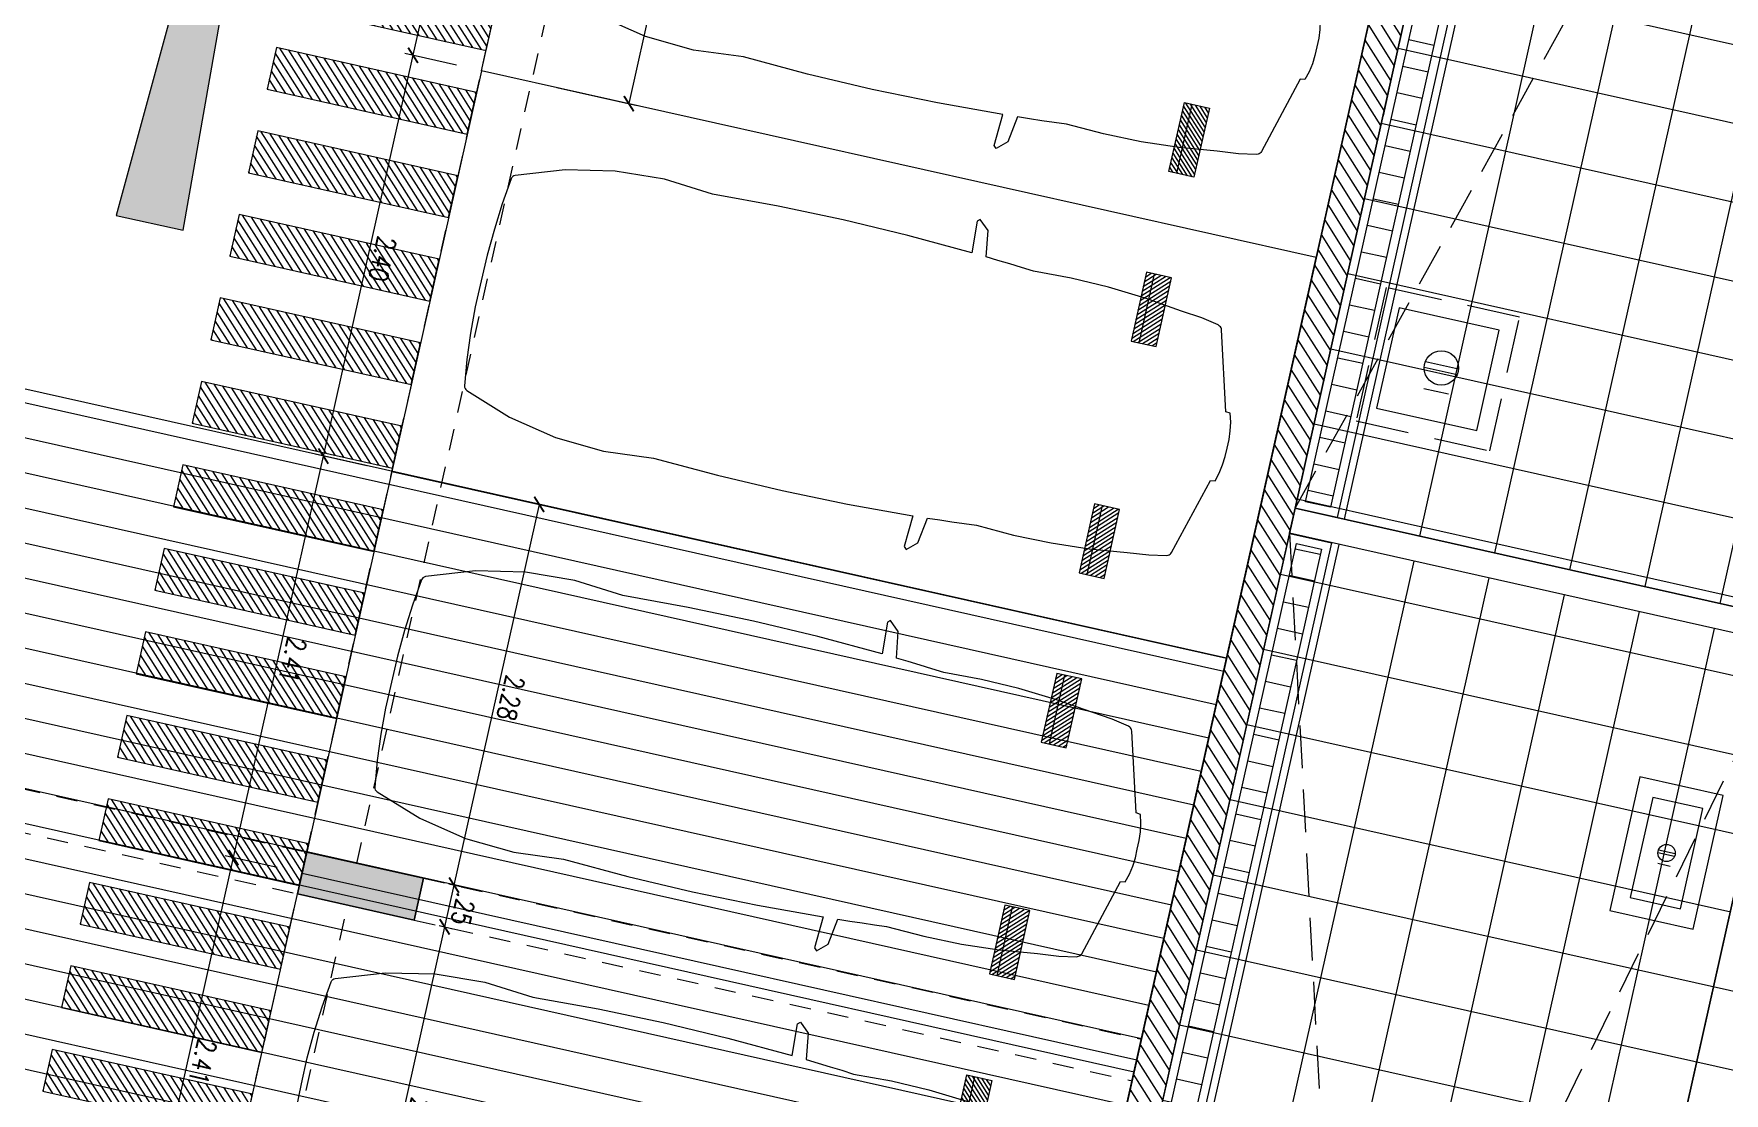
# Model space of a CAD drawing. Header units: millimetres. Extents: x 2471 to 2909, y 1327 to 1568.
# Drawn here: x 2614.51 to 2624.4, y 1501.96 to 1508.15 of the extents above; entities that cross this region are included whole.
import ezdxf
from ezdxf.xclip import XClip

# ---------------------------------------------------------------- set-up
doc = ezdxf.new("R2010")
doc.units = ezdxf.units.MM
doc.header["$XCLIPFRAME"] = 2
doc.set_wipeout_variables(frame=1)
for name, pattern in [('ACAD_ISO07W100', [3, 0, -3]), ('CONTINUO', [0]), ('HIDDEN', [0.375, 0.25, -0.125]), ('HIDDEN2', [0.1875, 0.125, -0.0625]), ('PHANTOM', [2.5, 1.25, -0.25, 0.25, -0.25, 0.25, -0.25])]:
    doc.linetypes.add(name, pattern=pattern)
doc.layers.get('0').update_dxf_attribs({"color": 251, "lineweight": 9})
doc.layers.get('DEFPOINTS').update_dxf_attribs({"color": 251, "lineweight": 9})
for name, color, linetype, lineweight in [('A-COTAS INT', 251, 'Continuous', 13), ('A-EJES', 251, 'PHANTOM', 13), ('A-EST PLACAS', 251, 'Continuous', 13), ('A-ESTRUCTURA-HATCH', 251, 'Continuous', 13), ('A-ESTRUCTURA-MUROS', 251, 'Continuous', 13), ('A-ESTRUCTURA-VIGAS', 251, 'HIDDEN2', 13), ('A-HATCH', 251, 'Continuous', 13), ('A-LINEAS', 251, 'Continuous', 13), ('A-MOBILIARIO', 251, 'Continuous', 13), ('A-MURO BAJO', 251, 'Continuous', 13), ('A-MUROS', 251, 'Continuous', 13), ('A-PROYECCIONES', 251, 'HIDDEN', 13), ('A_30_DispositivosSanit', 251, 'Continuous', 13), ('A_50_TextoAmbiente', 251, 'Continuous', 13), ('CIRCULACION PEATONAL', 251, 'Continuous', 13), ('Cotas', 251, 'Continuous', 13)]:
    doc.layers.add(name, color=color, linetype=linetype, lineweight=lineweight)
doc.styles.add('ROMANS', font='romans.shx', dxfattribs={"width": 0.8})
doc.dimstyles.new('COTA-75-I', dxfattribs={"dimtxt": 0.11, "dimasz": 0.075, "dimexe": 0.05, "dimexo": 0.15, "dimgap": 0.03, "dimtad": 1, "dimzin": 4, "dimdsep": 46, "dimtxsty": 'ROMANS', "dimblk": 'ARCHTICK', "dimcen": 0.09, "dimclrd": 7, "dimclre": 7, "dimclrt": 2, "dimadec": 0, "dimazin": 0, "dimtfac": 1.2, "dimtix": 1, "dimtmove": 2, "dimatfit": 3, "dimfxl": 0.05, "dimtolj": 1, "dimtzin": 4, "dimarcsym": 0})
pattern_1 = [(257.384381858, (-223918.5419, -8186702.8517), (0.439135768104, -0.098284165419), []), (347.384381858, (-223918.5419, -8186702.8517), (0.098284165419, 0.439135768104), [])]
pattern_2 = [(135, (197.29044, 7.665617), (-0.0141421356, -0.0141421356), [])]
pattern_3 = [(135, (197.28794, 7.665617), (-0.0141421356, -0.0141421356), [])]

# ---------------------------------------------------------------- blocks, each defined once
blk = doc.blocks.new('A$C64a6e5d1')
at = {"layer": 'A-EJES', "ltscale": 0.5}
blk.add_line((50.3994, 147.0567, 0), (46.5242, 129.745, 0), dxfattribs=at)
blk = doc.blocks.new('EST P1')
at = {"layer": 'A-ESTRUCTURA-HATCH'}
h = blk.add_hatch(dxfattribs=at)
h.set_pattern_fill('ANSI31', color=256, scale=0.02)
h.set_pattern_definition([(45, (-226392.07709, -8188203.05961), (-0.04490128060535, 0.04490128060535), [])])
h.paths.add_polyline_path([(-3.61, 5.05), (-3.61, 4.85), (-44.785, 4.85), (-44.785, -0.15), (-46.99, -0.15), (-46.99, -11.15), (-3.61, -11.1501), (-3.61, -11.4001), (-47.24, -11.4001), (-47.24, 0.15), (-45.035, 0.15), (-45.035, 5.05)])
h.paths.add_polyline_path([(5.8757, 4.85), (5.8757, 5.05), (35.53, 5.05), (35.53, 4.85)])
h.paths.add_polyline_path([(47.915, 5.05), (35.58, 5.05), (35.58, 4.85), (47.915, 4.85)])
h.paths.add_polyline_path([(51.865, 4.85), (53.3757, 4.85), (53.3757, 5.05), (51.865, 5.05)])
edge = h.paths.add_edge_path()
edge.add_arc((63.3007, -0.15), 9.7, 360, 540)
edge.add_line((53.6007, -0.15), (53.8007, -0.15))
edge.add_arc((63.3007, -0.15), 9.5, 0.90471, 180, ccw=False)
edge.add_line((72.7995, 0), (70.3507, 0))
edge.add_line((70.3507, 0), (70.3507, -0.1499))
edge.add_line((70.3507, -0.1499), (73.0007, -0.15))
edge = h.paths.add_edge_path()
edge.add_arc((63.3007, -0.15), 3.3, 0.00085, 49.99468)
edge.add_line((65.4221, 2.3777), (65.4222, -0.15))
edge.add_line((65.4222, -0.15), (65.2722, -0.15))
edge.add_line((65.2722, -0.15), (65.2721, 2.4964))
edge.add_arc((63.3007, -0.15), 3.3, 53.31658, 179.99996)
edge.add_line((60.0007, -0.15), (59.8007, -0.15))
edge.add_arc((63.3007, -0.15), 3.5, 2.45736, 179.99993, ccw=False)
edge.add_line((66.7975, 0.0001), (69.4507, 0))
edge.add_line((69.4507, 0), (69.4507, -0.1499))
edge.add_line((69.4507, -0.1499), (66.6007, -0.1499))
h.paths.add_polyline_path([(-3.56, -11.15), (35.53, -11.15), (35.53, -11.4001), (-3.56, -11.4001)])
h.paths.add_polyline_path([(35.58, -11.1501), (71.88, -11.1501), (71.88, -11.4001), (35.58, -11.4)])
blk = doc.blocks.new('EST P2')
at = {"layer": 'A-ESTRUCTURA-HATCH'}
h = blk.add_hatch(dxfattribs=at)
h.set_pattern_fill('ANSI31', color=256, scale=0.02)
h.set_pattern_definition([(45, (-226392.07709, -8188163.05961), (-0.04490128060535, 0.04490128060535), [])])
h.paths.add_polyline_path([(-3.61, 5.05), (-3.61, 4.85), (-44.785, 4.85), (-44.785, -0.15), (-46.99, -0.15), (-46.99, -11.15), (-3.61, -11.1501), (-3.61, -11.4001), (-47.24, -11.4), (-47.24, 0.15), (-45.035, 0.15), (-45.035, 5.0497)])
h.paths.add_polyline_path([(5.8757, 4.85), (5.8757, 5.05), (35.53, 5.05), (35.53, 4.85)])
h.paths.add_polyline_path([(35.58, -11.1501), (71.88, -11.1501), (71.88, -11.4001), (35.58, -11.4)])
h.paths.add_polyline_path([(-3.56, -11.15), (35.53, -11.15), (35.53, -11.4001), (-3.56, -11.4001)])
edge = h.paths.add_edge_path()
edge.add_arc((63.3007, -0.15), 9.7, 360, 540)
edge.add_line((53.6007, -0.15), (53.8007, -0.15))
edge.add_arc((63.3007, -0.15), 9.5, 0, 180, ccw=False)
edge.add_line((72.8007, -0.15), (73.0007, -0.15))
h.paths.add_polyline_path([(47.915, 5.05), (35.58, 5.05), (35.58, 4.85), (47.915, 4.85)])
edge = h.paths.add_edge_path()
edge.add_arc((63.3007, -0.15), 3.3, 0.00108, 49.99451)
edge.add_line((65.4221, 2.3777), (65.4222, -0.15))
edge.add_line((65.4222, -0.15), (65.2722, -0.15))
edge.add_line((65.2722, -0.15), (65.2721, 2.4964))
edge.add_arc((63.3007, -0.15), 3.3, 53.31547, 179.99992)
edge.add_line((60.0007, -0.15), (59.8007, -0.15))
edge.add_arc((63.3007, -0.15), 3.5, 0.00102, 179.99993, ccw=False)
edge.add_line((66.8007, -0.1499), (66.6007, -0.1499))
edge.add_line((66.6007, -0.1499), (66.6007, -0.1499))
h.paths.add_polyline_path([(51.865, 4.85), (53.3757, 4.85), (53.3757, 5.05), (51.865, 5.05)])
h = blk.add_hatch(color=256, dxfattribs=at)
h.dxf.hatch_style = 1
h.paths.add_polyline_path([(1.925, -0.1506), (-0.175, -0.1506), (-0.175, 4.85), (-3.56, 4.85), (-3.56, 5.05), (3.7748, 5.05), (3.7748, 3.1999), (3.6248, 3.1999), (3.6248, 4.85), (-0.0249, 4.85), (-0.0249, 2.2), (3.7748, 2.2), (3.7748, 2.0501), (-0.0249, 2.05), (-0.0249, 0), (1.925, -0.0004)])
h.paths.add_polyline_path([(51.865, 5.05), (47.915, 5.05), (47.915, -0.15), (50.25, -0.15), (50.25, 0), (48.065, 0), (48.065, 2.05), (50.015, 2.05), (50.015, 2.2), (48.065, 2.2), (48.065, 4.85), (51.715, 4.85), (51.715, 1.9), (51.865, 1.9)])
h.paths.add_polyline_path([(71.63, -6.15), (71.88, -6.15), (71.88, -6.85), (71.63, -6.85)])
h.paths.add_polyline_path([(64.42, -6.15), (64.67, -6.15), (64.67, -6.85), (64.42, -6.85)])
h.paths.add_polyline_path([(57.21, -6.15), (57.46, -6.15), (57.46, -6.85), (57.21, -6.85)])
h.paths.add_polyline_path([(50, -6.15), (50.25, -6.15), (50.25, -6.85), (50, -6.85)])
h.paths.add_polyline_path([(42.79, -6.15), (43.04, -6.15), (43.04, -6.85), (42.79, -6.85)])
h.paths.add_polyline_path([(42.79, 0.55), (43.04, 0.55), (43.04, -0.15), (42.79, -0.15)])
h.paths.add_polyline_path([(35.58, -6.15), (35.83, -6.15), (35.83, -6.85), (35.58, -6.85)])
h.paths.add_polyline_path([(35.58, 0.55), (35.83, 0.55), (35.83, -0.15), (35.58, -0.15)])
h.paths.add_polyline_path([(35.28, -6.15), (35.53, -6.15), (35.53, -6.85), (35.28, -6.85)])
h.paths.add_polyline_path([(35.28, 0.55), (35.53, 0.55), (35.53, -0.15), (35.28, -0.15)])
h.paths.add_polyline_path([(30.28, -6.15), (30.53, -6.15), (30.53, -6.85), (30.28, -6.85)])
h.paths.add_polyline_path([(30.28, 0.55), (30.53, 0.55), (30.53, -0.15), (30.28, -0.15)])
h.paths.add_polyline_path([(23.07, -6.15), (23.32, -6.15), (23.32, -6.85), (23.07, -6.85)])
h.paths.add_polyline_path([(23.07, 0.55), (23.32, 0.55), (23.32, -0.15), (23.07, -0.15)])
h.paths.add_polyline_path([(18.07, -6.15), (18.32, -6.15), (18.32, -6.85), (18.07, -6.85)])
h.paths.add_polyline_path([(18.07, 0.55), (18.32, 0.55), (18.32, -0.15), (18.07, -0.15)])
h.paths.add_polyline_path([(10.86, -6.15), (11.11, -6.15), (11.11, -6.85), (10.86, -6.85)])
h.paths.add_polyline_path([(10.86, 0.55), (11.11, 0.55), (11.11, -0.15), (10.86, -0.15)])
h.paths.add_polyline_path([(3.65, -6.15), (3.9, -6.15), (3.9, -6.85), (3.65, -6.85)])
h.paths.add_polyline_path([(3.6264, 0.55), (3.9, 0.55), (3.9, -0.15), (3.6264, -0.15)])
h.paths.add_polyline_path([(-3.56, -6.15), (-3.31, -6.15), (-3.31, -6.85), (-3.56, -6.85)])
h.paths.add_polyline_path([(-3.56, 0.55), (-3.31, 0.55), (-3.31, -0.15), (-3.56, -0.15)])
h.paths.add_polyline_path([(-3.86, -6.15), (-3.61, -6.15), (-3.61, -6.85), (-3.86, -6.85)])
h.paths.add_polyline_path([(-3.86, 0.55), (-3.61, 0.55), (-3.61, -0.15), (-3.86, -0.15)])
h.paths.add_polyline_path([(-11.07, -6.15), (-10.82, -6.15), (-10.82, -6.85), (-11.07, -6.85)])
h.paths.add_polyline_path([(-11.07, 0.55), (-10.82, 0.55), (-10.82, -0.15), (-11.07, -0.15)])
h.paths.add_polyline_path([(-18.28, -6.15), (-18.03, -6.15), (-18.03, -6.85), (-18.28, -6.85)])
h.paths.add_polyline_path([(-18.28, 0.55), (-18.03, 0.55), (-18.03, -0.15), (-18.28, -0.15)])
h.paths.add_polyline_path([(-25.49, -6.15), (-25.24, -6.15), (-25.24, -6.85), (-25.49, -6.85)])
h.paths.add_polyline_path([(-25.49, 0.55), (-25.24, 0.55), (-25.24, -0.15), (-25.49, -0.15)])
h.paths.add_polyline_path([(-32.7, -6.15), (-32.45, -6.15), (-32.45, -6.85), (-32.7, -6.85)])
h.paths.add_polyline_path([(-32.7, 0.55), (-32.45, 0.55), (-32.45, -0.15), (-32.7, -0.15)])
h.paths.add_polyline_path([(-39.91, -6.15), (-39.66, -6.15), (-39.66, -6.85), (-39.91, -6.85)])
h.paths.add_polyline_path([(-39.91, 0.55), (-39.66, 0.55), (-39.66, -0.15), (-39.91, -0.15)])
at = {"layer": 'A-EST PLACAS'}
blk.add_lwpolyline([(-32.7, 0.55), (-32.45, 0.55), (-32.45, -0.15), (-32.7, -0.15)], close=True, dxfattribs=at)
at = {"layer": 'A-ESTRUCTURA-MUROS'}
blk.add_lwpolyline([(-3.61, 5.05), (-3.61, 4.85), (-44.785, 4.85), (-44.785, -0.15), (-46.99, -0.15), (-46.99, -11.15), (-3.61, -11.1501), (-3.61, -11.4001), (-47.24, -11.4), (-47.24, 0.15), (-45.035, 0.15), (-45.035, 5.0497)], close=True, dxfattribs=at)
at = {"layer": 'A-ESTRUCTURA-VIGAS'}
for points in [[(-32.7, 0.55), (-32.7, 4.85)], [(-32.45, 0.55), (-32.45, 4.85)], [(-32.7, 0.15), (-39.66, 0.15)], [(-25.49, 0.15), (-32.45, 0.15)], [(-32.7, -0.15), (-39.66, -0.15)], [(-32.7, -6.15), (-32.7, -0.15)], [(-32.45, -6.15), (-32.45, -0.15)], [(-25.49, -0.15), (-32.45, -0.15)]]:
    blk.add_lwpolyline(points, dxfattribs=at)
blk = doc.blocks.new('*U264')
at = {"layer": 'CIRCULACION PEATONAL'}
h = blk.add_hatch(dxfattribs=at)
h.set_pattern_fill('ANSI31', color=256, scale=0.3)
h.set_pattern_definition([(45, (92.250368, 0), (-0.0265165, 0.0265165), [])])
h.paths.add_polyline_path([(92.5474, 0.2275), (92.2974, 0.2275), (92.2974, -0.9725), (92.5474, -0.9725)])
h = blk.add_hatch(dxfattribs=at)
h.set_pattern_fill('ANSI31', color=256, scale=0.3)
h.set_pattern_definition([(45, (92.750368, 0), (-0.0265165, 0.0265165), [])])
h.paths.add_polyline_path([(93.0474, 0.2275), (92.7974, 0.2275), (92.7974, -0.9725), (93.0474, -0.9725)])
h = blk.add_hatch(dxfattribs=at)
h.set_pattern_fill('ANSI31', color=256, scale=0.3)
h.set_pattern_definition([(45, (93.250368, 0), (-0.0265165, 0.0265165), [])])
h.paths.add_polyline_path([(93.5474, 0.2275), (93.2974, 0.2275), (93.2974, -0.9725), (93.5474, -0.9725)])
h = blk.add_hatch(dxfattribs=at)
h.set_pattern_fill('ANSI31', color=256, scale=0.3)
h.set_pattern_definition([(45, (93.750368, 0), (-0.0265165, 0.0265165), [])])
h.paths.add_polyline_path([(94.0474, 0.2275), (93.7974, 0.2275), (93.7974, -0.9725), (94.0474, -0.9725)])
h = blk.add_hatch(dxfattribs=at)
h.set_pattern_fill('ANSI31', color=256, scale=0.3)
h.set_pattern_definition([(45, (94.250368, 0), (-0.0265165, 0.0265165), [])])
h.paths.add_polyline_path([(94.5474, 0.2275), (94.2974, 0.2275), (94.2974, -0.9725), (94.5474, -0.9725)])
h = blk.add_hatch(dxfattribs=at)
h.set_pattern_fill('ANSI31', color=256, scale=0.3)
h.set_pattern_definition([(45, (94.750368, 0), (-0.0265165, 0.0265165), [])])
h.paths.add_polyline_path([(95.0474, 0.2275), (94.7974, 0.2275), (94.7974, -0.9725), (95.0474, -0.9725)])
h = blk.add_hatch(dxfattribs=at)
h.set_pattern_fill('ANSI31', color=256, scale=0.3)
h.set_pattern_definition([(45, (95.250368, 0), (-0.0265165, 0.0265165), [])])
h.paths.add_polyline_path([(95.5474, 0.2275), (95.2974, 0.2275), (95.2974, -0.9725), (95.5474, -0.9725)])
h = blk.add_hatch(dxfattribs=at)
h.set_pattern_fill('ANSI31', color=256, scale=0.3)
h.set_pattern_definition([(45, (95.750368, 0), (-0.0265165, 0.0265165), [])])
h.paths.add_polyline_path([(96.0474, 0.2275), (95.7974, 0.2275), (95.7974, -0.9725), (96.0474, -0.9725)])
h = blk.add_hatch(dxfattribs=at)
h.set_pattern_fill('ANSI31', color=256, scale=0.3)
h.set_pattern_definition([(45, (96.250368, 0), (-0.0265165, 0.0265165), [])])
h.paths.add_polyline_path([(96.5474, 0.2275), (96.2974, 0.2275), (96.2974, -0.9725), (96.5474, -0.9725)])
h = blk.add_hatch(dxfattribs=at)
h.set_pattern_fill('ANSI31', color=256, scale=0.3)
h.set_pattern_definition([(45, (96.750368, 0), (-0.0265165, 0.0265165), [])])
h.paths.add_polyline_path([(97.0474, 0.2275), (96.7974, 0.2275), (96.7974, -0.9725), (97.0474, -0.9725)])
h = blk.add_hatch(dxfattribs=at)
h.set_pattern_fill('ANSI31', color=256, scale=0.3)
h.set_pattern_definition([(45, (97.250368, 0), (-0.0265165, 0.0265165), [])])
h.paths.add_polyline_path([(97.5474, 0.2275), (97.2974, 0.2275), (97.2974, -0.9725), (97.5474, -0.9725)])
h = blk.add_hatch(dxfattribs=at)
h.set_pattern_fill('ANSI31', color=256, scale=0.3)
h.set_pattern_definition([(45, (97.750368, 0), (-0.0265165, 0.0265165), [])])
h.paths.add_polyline_path([(98.0474, 0.2275), (97.7974, 0.2275), (97.7974, -0.9725), (98.0474, -0.9725)])
h = blk.add_hatch(dxfattribs=at)
h.set_pattern_fill('ANSI31', color=256, scale=0.3)
h.set_pattern_definition([(45, (98.250368, 0), (-0.0265165, 0.0265165), [])])
h.paths.add_polyline_path([(98.5474, 0.2275), (98.2974, 0.2275), (98.2974, -0.9725), (98.5474, -0.9725)])
h = blk.add_hatch(dxfattribs=at)
h.set_pattern_fill('ANSI31', color=256, scale=0.3)
h.set_pattern_definition([(45, (98.750368, 0), (-0.0265165, 0.0265165), [])])
h.paths.add_polyline_path([(99.0474, 0.2275), (98.7974, 0.2275), (98.7974, -0.9725), (99.0474, -0.9725)])
for points in [[(92.2974, -0.9725), (92.5474, -0.9725), (92.5474, 0.2275), (92.2974, 0.2275)], [(92.7974, -0.9725), (93.0474, -0.9725), (93.0474, 0.2275), (92.7974, 0.2275)], [(93.2974, -0.9725), (93.5474, -0.9725), (93.5474, 0.2275), (93.2974, 0.2275)], [(93.7974, -0.9725), (94.0474, -0.9725), (94.0474, 0.2275), (93.7974, 0.2275)], [(94.2974, -0.9725), (94.5474, -0.9725), (94.5474, 0.2275), (94.2974, 0.2275)], [(94.7974, -0.9725), (95.0474, -0.9725), (95.0474, 0.2275), (94.7974, 0.2275)], [(95.2974, -0.9725), (95.5474, -0.9725), (95.5474, 0.2275), (95.2974, 0.2275)], [(95.7974, -0.9725), (96.0474, -0.9725), (96.0474, 0.2275), (95.7974, 0.2275)], [(96.2974, -0.9725), (96.5474, -0.9725), (96.5474, 0.2275), (96.2974, 0.2275)], [(96.7974, -0.9725), (97.0474, -0.9725), (97.0474, 0.2275), (96.7974, 0.2275)], [(97.2974, -0.9725), (97.5474, -0.9725), (97.5474, 0.2275), (97.2974, 0.2275)], [(97.7974, -0.9725), (98.0474, -0.9725), (98.0474, 0.2275), (97.7974, 0.2275)], [(98.2974, -0.9725), (98.5474, -0.9725), (98.5474, 0.2275), (98.2974, 0.2275)], [(98.7974, -0.9725), (99.0474, -0.9725), (99.0474, 0.2275), (98.7974, 0.2275)]]:
    blk.add_lwpolyline(points, close=True, dxfattribs=at)
blk = doc.blocks.new('*U847')
at = {"ltscale": 0.5}
h = blk.add_hatch(dxfattribs=at)
h.set_pattern_fill('_USER', color=41, scale=0.02, angle=135, style=0, pattern_type=0)
h.set_pattern_definition(pattern_2)
h.paths.add_polyline_path([(0.3025, 4.05), (0.7151, 4.05), (0.7151, 4.2), (0.3025, 4.2)])
edge = h.paths.add_edge_path(flags=17)
edge.add_line((0.3025, 4.0969), (0.7151, 4.0969))
h = blk.add_hatch(dxfattribs=at)
h.set_pattern_fill('_USER', color=41, scale=0.02, angle=135, style=0, pattern_type=0)
h.set_pattern_definition(pattern_2)
h.paths.add_polyline_path([(2.1025, 4.05), (1.6899, 4.05), (1.6899, 4.2), (2.1025, 4.2)])
edge = h.paths.add_edge_path(flags=17)
edge.add_line((2.1025, 4.0969), (1.6899, 4.0969))
at = {"color": 7, "ltscale": 0.5}
for p, q in [((0.3025, 4.0969), (0.7151, 4.0969)), ((2.1025, 4.0969), (1.6899, 4.0969))]:
    blk.add_line(p, q, dxfattribs=at)
at = {"ltscale": 0.5}
blk.add_lwpolyline([(0, 0), (2.405, 0), (2.405, 5), (0, 5)], close=True, dxfattribs=at)
at = {"color": 7, "ltscale": 0.5}
blk.add_lwpolyline([(1.99, 3.0285), (2.1773, 3.018), (2.1912, 3.0332), (2.1381, 3.0921), (1.9847, 3.1148, 0.005253), (1.9631, 3.403, 0.053235), (1.9254, 4.2984), (1.9125, 4.4239), (1.8932, 4.5254), (1.8887, 4.535, 0.218656), (1.8696, 4.5512), (1.4083, 4.6804), (1.4046, 4.7076, 0.091554), (1.2025, 4.7343, 0.09162), (1.0004, 4.7088), (0.9967, 4.6816), (0.5354, 4.5524, 0.218656), (0.5163, 4.5362), (0.5118, 4.5266), (0.4925, 4.4251), (0.4796, 4.2996, 0.053235), (0.4419, 3.4042, 0.005253), (0.4203, 3.1159), (0.2669, 3.0933), (0.2138, 3.0344), (0.2277, 3.0191), (0.415, 3.0297, 0.028265), (0.4125, 1.4757, 0.139924), (0.5571, 0.3249, 0.272148), (0.581, 0.3061, 0.035353), (1.2025, 0.2657, 0.045639), (1.8217, 0.3049, 0.272148), (1.8456, 0.3237, 0.139889), (1.9925, 1.4745, 0.028265)], format="xyb", close=True, dxfattribs=at)
for points in [[(0.3025, 4.2), (0.3025, 4.05), (0.7151, 4.05), (0.7151, 4.2)], [(1.6899, 4.2), (1.6899, 4.05), (2.1025, 4.05), (2.1025, 4.2)]]:
    blk.add_lwpolyline(points, close=True, dxfattribs=at)
blk = doc.blocks.new('*U846')
at = {"ltscale": 0.5}
h = blk.add_hatch(dxfattribs=at)
h.set_pattern_fill('_USER', color=41, scale=0.02, angle=135, style=0, pattern_type=0)
h.set_pattern_definition(pattern_3)
h.paths.add_polyline_path([(0.3, 4.05), (0.7126, 4.05), (0.7126, 4.2), (0.3, 4.2)])
edge = h.paths.add_edge_path(flags=17)
edge.add_line((0.3, 4.0969), (0.7126, 4.0969))
h = blk.add_hatch(dxfattribs=at)
h.set_pattern_fill('_USER', color=41, scale=0.02, angle=135, style=0, pattern_type=0)
h.set_pattern_definition(pattern_3)
h.paths.add_polyline_path([(2.1, 4.05), (1.6874, 4.05), (1.6874, 4.2), (2.1, 4.2)])
edge = h.paths.add_edge_path(flags=17)
edge.add_line((2.1, 4.0969), (1.6874, 4.0969))
at = {"color": 7, "ltscale": 0.5}
for p, q in [((0.3, 4.0969), (0.7126, 4.0969)), ((2.1, 4.0969), (1.6874, 4.0969))]:
    blk.add_line(p, q, dxfattribs=at)
at = {"ltscale": 0.5}
blk.add_lwpolyline([(0, 0), (2.4, 0), (2.4, 5), (0, 5)], close=True, dxfattribs=at)
at = {"color": 7, "ltscale": 0.5}
blk.add_lwpolyline([(1.9875, 3.0285), (2.1748, 3.018), (2.1887, 3.0332), (2.1356, 3.0921), (1.9822, 3.1148, 0.005253), (1.9606, 3.403, 0.053235), (1.9229, 4.2984), (1.91, 4.4239), (1.8907, 4.5254), (1.8862, 4.535, 0.218656), (1.8671, 4.5512), (1.4058, 4.6804), (1.4021, 4.7076, 0.091554), (1.2, 4.7343, 0.09162), (0.9979, 4.7088), (0.9942, 4.6816), (0.5329, 4.5524, 0.218656), (0.5138, 4.5362), (0.5093, 4.5266), (0.49, 4.4251), (0.4771, 4.2996, 0.053235), (0.4394, 3.4042, 0.005253), (0.4178, 3.1159), (0.2644, 3.0933), (0.2113, 3.0344), (0.2252, 3.0191), (0.4125, 3.0297, 0.028265), (0.41, 1.4757, 0.139924), (0.5546, 0.3249, 0.272148), (0.5785, 0.3061, 0.035353), (1.2, 0.2657, 0.045639), (1.8192, 0.3049, 0.272148), (1.8431, 0.3237, 0.139889), (1.99, 1.4745, 0.028265)], format="xyb", close=True, dxfattribs=at)
for points in [[(0.3, 4.2), (0.3, 4.05), (0.7126, 4.05), (0.7126, 4.2)], [(1.6874, 4.2), (1.6874, 4.05), (2.1, 4.05), (2.1, 4.2)]]:
    blk.add_lwpolyline(points, close=True, dxfattribs=at)
blk = doc.blocks.new('_ArchTick')
at = {"color": 0, "linetype": 'ByBlock', "const_width": 0.15}
blk.add_lwpolyline([(-0.5, -0.5), (0.5, 0.5)], dxfattribs=at)
blk = doc.blocks.new('*D475')
at = {"layer": 'Cotas', "color": 7, "lineweight": -2, "transparency": 16777216}
for p, q in [((-5.4892, 13.3317), (-5.4892, 13.0206)), ((-3.0842, 13.3317), (-3.0842, 13.0206)), ((-3.0842, 13.0706), (-5.4892, 13.0706))]:
    blk.add_line(p, q, dxfattribs=at)
at = {"layer": 'DEFPOINTS', "color": 0, "transparency": 16777216}
for p in [(-5.4892, 13.4817), (-3.0842, 13.4817), (-5.4892, 13.0706)]:
    blk.add_point(p, dxfattribs=at)
at = {"layer": 'Cotas', "color": 7, "lineweight": -2, "transparency": 16777216, "xscale": 0.075, "yscale": 0.075, "zscale": 0.075, "rotation": 180}
blk.add_blockref('_ArchTick', (-5.4892, 13.0706), dxfattribs=at)
at = {"layer": 'Cotas', "color": 7, "lineweight": -2, "transparency": 16777216, "xscale": 0.075, "yscale": 0.075, "zscale": 0.075}
blk.add_blockref('_ArchTick', (-3.0842, 13.0706), dxfattribs=at)
at = {"layer": 'Cotas', "color": 2, "transparency": 16777216, "insert": (-4.2867, 13.1556), "char_height": 0.11, "attachment_point": 5, "style": 'ROMANS'}
blk.add_mtext('\\A1;2.41', dxfattribs=at)
blk = doc.blocks.new('*D476')
at = {"layer": 'Cotas', "color": 7, "lineweight": -2, "transparency": 16777216}
for p, q in [((-7.8942, 13.3317), (-7.8942, 13.0206)), ((-5.4892, 13.3317), (-5.4892, 13.0206)), ((-5.4892, 13.0706), (-7.8942, 13.0706))]:
    blk.add_line(p, q, dxfattribs=at)
at = {"layer": 'DEFPOINTS', "color": 0, "transparency": 16777216}
for p in [(-7.8942, 13.4817), (-5.4892, 13.4817), (-7.8942, 13.0706)]:
    blk.add_point(p, dxfattribs=at)
at = {"layer": 'Cotas', "color": 7, "lineweight": -2, "transparency": 16777216, "xscale": 0.075, "yscale": 0.075, "zscale": 0.075, "rotation": 180}
blk.add_blockref('_ArchTick', (-7.8942, 13.0706), dxfattribs=at)
at = {"layer": 'Cotas', "color": 7, "lineweight": -2, "transparency": 16777216, "xscale": 0.075, "yscale": 0.075, "zscale": 0.075}
blk.add_blockref('_ArchTick', (-5.4892, 13.0706), dxfattribs=at)
at = {"layer": 'Cotas', "color": 2, "transparency": 16777216, "insert": (-6.6917, 13.1556), "char_height": 0.11, "attachment_point": 5, "style": 'ROMANS'}
blk.add_mtext('\\A1;2.41', dxfattribs=at)
blk = doc.blocks.new('*D477')
at = {"layer": 'Cotas', "color": 7, "lineweight": -2, "transparency": 16777216}
for p, q in [((-10.2941, 13.3317), (-10.2941, 13.0206)), ((-7.8942, 13.3317), (-7.8942, 13.0206)), ((-7.8942, 13.0706), (-10.2941, 13.0706))]:
    blk.add_line(p, q, dxfattribs=at)
at = {"layer": 'DEFPOINTS', "color": 0, "transparency": 16777216}
for p in [(-10.2941, 13.4817), (-7.8942, 13.4817), (-10.2941, 13.0706)]:
    blk.add_point(p, dxfattribs=at)
at = {"layer": 'Cotas', "color": 7, "lineweight": -2, "transparency": 16777216, "xscale": 0.075, "yscale": 0.075, "zscale": 0.075, "rotation": 180}
blk.add_blockref('_ArchTick', (-10.2941, 13.0706), dxfattribs=at)
at = {"layer": 'Cotas', "color": 7, "lineweight": -2, "transparency": 16777216, "xscale": 0.075, "yscale": 0.075, "zscale": 0.075}
blk.add_blockref('_ArchTick', (-7.8942, 13.0706), dxfattribs=at)
at = {"layer": 'Cotas', "color": 2, "transparency": 16777216, "insert": (-9.0941, 13.1556), "char_height": 0.11, "attachment_point": 5, "style": 'ROMANS'}
blk.add_mtext('\\A1;2.40', dxfattribs=at)
blk = doc.blocks.new('*D478')
at = {"layer": 'Cotas', "color": 7, "lineweight": -2, "transparency": 16777216}
for p, q in [((-12.6992, 13.3317), (-12.6992, 13.0206)), ((-10.2941, 13.3317), (-10.2941, 13.0206)), ((-10.2941, 13.0706), (-12.6992, 13.0706))]:
    blk.add_line(p, q, dxfattribs=at)
at = {"layer": 'DEFPOINTS', "color": 0, "transparency": 16777216}
for p in [(-12.6992, 13.4817), (-10.2941, 13.4817), (-12.6992, 13.0706)]:
    blk.add_point(p, dxfattribs=at)
at = {"layer": 'Cotas', "color": 7, "lineweight": -2, "transparency": 16777216, "xscale": 0.075, "yscale": 0.075, "zscale": 0.075, "rotation": 180}
blk.add_blockref('_ArchTick', (-12.6992, 13.0706), dxfattribs=at)
at = {"layer": 'Cotas', "color": 7, "lineweight": -2, "transparency": 16777216, "xscale": 0.075, "yscale": 0.075, "zscale": 0.075}
blk.add_blockref('_ArchTick', (-10.2941, 13.0706), dxfattribs=at)
at = {"layer": 'Cotas', "color": 2, "transparency": 16777216, "insert": (-11.4966, 13.1556), "char_height": 0.11, "attachment_point": 5, "style": 'ROMANS'}
blk.add_mtext('\\A1;2.41', dxfattribs=at)
blk = doc.blocks.new('*D483')
at = {"layer": 'Cotas', "color": 7, "lineweight": -2, "transparency": 16777216}
for p, q in [((-12.5742, 14.3317), (-12.5742, 14.4135)), ((-12.5742, 14.3635), (-10.2942, 14.3635)), ((-10.2942, 13.9317), (-10.2942, 14.4135))]:
    blk.add_line(p, q, dxfattribs=at)
at = {"layer": 'DEFPOINTS', "color": 0, "transparency": 16777216}
for p in [(-10.2942, 14.3635), (-12.5742, 14.1817), (-10.2942, 13.7817)]:
    blk.add_point(p, dxfattribs=at)
at = {"layer": 'Cotas', "color": 7, "lineweight": -2, "transparency": 16777216, "xscale": 0.075, "yscale": 0.075, "zscale": 0.075, "rotation": 180}
blk.add_blockref('_ArchTick', (-12.5742, 14.3635), dxfattribs=at)
at = {"layer": 'Cotas', "color": 7, "lineweight": -2, "transparency": 16777216, "xscale": 0.075, "yscale": 0.075, "zscale": 0.075}
blk.add_blockref('_ArchTick', (-10.2942, 14.3635), dxfattribs=at)
at = {"layer": 'Cotas', "color": 2, "transparency": 16777216, "insert": (-11.4342, 14.4485), "char_height": 0.11, "attachment_point": 5, "style": 'ROMANS'}
blk.add_mtext('\\A1;2.28', dxfattribs=at)
blk = doc.blocks.new('*D484')
at = {"layer": 'Cotas', "color": 7, "lineweight": -2, "transparency": 16777216}
for p, q in [((-7.8942, 13.6317), (-7.8942, 14.4135)), ((-7.8942, 14.3635), (-5.6142, 14.3635)), ((-5.6142, 14.3317), (-5.6142, 14.4135))]:
    blk.add_line(p, q, dxfattribs=at)
at = {"layer": 'DEFPOINTS', "color": 0, "transparency": 16777216}
for p in [(-5.6142, 14.3635), (-5.6142, 14.1817), (-7.8942, 13.4817)]:
    blk.add_point(p, dxfattribs=at)
at = {"layer": 'Cotas', "color": 7, "lineweight": -2, "transparency": 16777216, "xscale": 0.075, "yscale": 0.075, "zscale": 0.075, "rotation": 180}
blk.add_blockref('_ArchTick', (-7.8942, 14.3635), dxfattribs=at)
at = {"layer": 'Cotas', "color": 7, "lineweight": -2, "transparency": 16777216, "xscale": 0.075, "yscale": 0.075, "zscale": 0.075}
blk.add_blockref('_ArchTick', (-5.6142, 14.3635), dxfattribs=at)
at = {"layer": 'Cotas', "color": 2, "transparency": 16777216, "insert": (-6.7542, 14.4485), "char_height": 0.11, "attachment_point": 5, "style": 'ROMANS'}
blk.add_mtext('\\A1;2.28', dxfattribs=at)
blk = doc.blocks.new('*D485')
at = {"layer": 'Cotas', "color": 7, "lineweight": -2, "transparency": 16777216}
for p, q in [((-5.6142, 14.3317), (-5.6142, 14.4135)), ((-5.6142, 14.3635), (-5.3642, 14.3635)), ((-5.3642, 14.3317), (-5.3642, 14.4135))]:
    blk.add_line(p, q, dxfattribs=at)
at = {"layer": 'DEFPOINTS', "color": 0, "transparency": 16777216}
for p in [(-5.3642, 14.3635), (-5.6142, 14.1817), (-5.3642, 14.1817)]:
    blk.add_point(p, dxfattribs=at)
at = {"layer": 'Cotas', "color": 7, "lineweight": -2, "transparency": 16777216, "xscale": 0.075, "yscale": 0.075, "zscale": 0.075, "rotation": 180}
blk.add_blockref('_ArchTick', (-5.6142, 14.3635), dxfattribs=at)
at = {"layer": 'Cotas', "color": 7, "lineweight": -2, "transparency": 16777216, "xscale": 0.075, "yscale": 0.075, "zscale": 0.075}
blk.add_blockref('_ArchTick', (-5.3642, 14.3635), dxfattribs=at)
at = {"layer": 'Cotas', "color": 2, "transparency": 16777216, "insert": (-5.4892, 14.4485), "char_height": 0.11, "attachment_point": 5, "style": 'ROMANS'}
blk.add_mtext('\\A1;.25', dxfattribs=at)
blk = doc.blocks.new('*D486')
at = {"layer": 'Cotas', "color": 7, "lineweight": -2, "transparency": 16777216}
for p, q in [((-5.3642, 14.3317), (-5.3642, 14.4135)), ((-5.3642, 14.3635), (-3.0842, 14.3635)), ((-3.0842, 13.6317), (-3.0842, 14.4135))]:
    blk.add_line(p, q, dxfattribs=at)
at = {"layer": 'DEFPOINTS', "color": 0, "transparency": 16777216}
for p in [(-3.0842, 14.3635), (-5.3642, 14.1817), (-3.0842, 13.4817)]:
    blk.add_point(p, dxfattribs=at)
at = {"layer": 'Cotas', "color": 7, "lineweight": -2, "transparency": 16777216, "xscale": 0.075, "yscale": 0.075, "zscale": 0.075, "rotation": 180}
blk.add_blockref('_ArchTick', (-5.3642, 14.3635), dxfattribs=at)
at = {"layer": 'Cotas', "color": 7, "lineweight": -2, "transparency": 16777216, "xscale": 0.075, "yscale": 0.075, "zscale": 0.075}
blk.add_blockref('_ArchTick', (-3.0842, 14.3635), dxfattribs=at)
at = {"layer": 'Cotas', "color": 2, "transparency": 16777216, "insert": (-4.2242, 14.4485), "char_height": 0.11, "attachment_point": 5, "style": 'ROMANS'}
blk.add_mtext('\\A1;2.28', dxfattribs=at)
blk = doc.blocks.new('PO_GUARDIA CIVIL ESQ FAISANES_PLANTAS_Sotanos_REVA_2022.01.24 - copia$0$XREF_SOTANOS - ETAPA 1-2020.06.26$0$frr')
at = {"transparency": 33554687}
blk.add_hatch(color=8, dxfattribs=at).paths.add_polyline_path([(0.0018, -0.0107), (-0.0018, -0.0107), (-0.3, -1.8), (-0.075, -1.8), (-0.2, -4.5), (0.2, -4.5), (0.075, -1.8), (0.3, -1.8)])
at = {"color": 7}
blk.add_lwpolyline([(-0.2, -4.5), (0.2, -4.5), (0.075, -1.8), (0.3, -1.8), (0, 0), (-0.3, -1.8), (-0.075, -1.8)], close=True, dxfattribs=at)
blk = doc.blocks.new('TEXTOSSS')
at = {"transparency": 33554483, "rotation": 90}
blk.add_blockref('PO_GUARDIA CIVIL ESQ FAISANES_PLANTAS_Sotanos_REVA_2022.01.24 - copia$0$XREF_SOTANOS - ETAPA 1-2020.06.26$0$frr', (-116.3203, -40.2), dxfattribs=at)
at = {"layer": 'A_50_TextoAmbiente', "insert": (-113.358, -41.3594, 0), "char_height": 0.12, "width": 2.556211, "attachment_point": 5, "style": 'ROMANS'}
blk.add_mtext('CIRCULACION VEHICULAR', dxfattribs=at)
blk = doc.blocks.new('R')
at = {"linetype": 'Continuous'}
for p, q in [((-0.0083, -0.0497), (-0.0083, 0.0497)), ((0.0083, -0.0497), (0.0083, 0.0497)), ((0.0694, -0.0367), (0.0694, 0.0367))]:
    blk.add_line(p, q, dxfattribs=at)
blk.add_circle((0, 0), 0.0504, dxfattribs=at)
blk = doc.blocks.new('cajas de desague')
at = {"elevation": 0}
for points in [[(101.6955, -2.5277), (101.0419, -2.0664), (100.7536, -2.4748), (101.4071, -2.9362)], [(101.383, -2.7969), (101.556, -2.5518), (101.0659, -2.2058), (100.8929, -2.4509)]]:
    blk.add_lwpolyline(points, close=True, dxfattribs=at)
at = {"linetype": 'Continuous', "rotation": 144.7792281034308}
blk.add_blockref('R', (101.2244, -2.5014, 0), dxfattribs=at)
blk = doc.blocks.new('cajas drenaje pluvial')
at = {"linetype": 'CONTINUO'}
h = blk.add_hatch(dxfattribs=at)
h.set_pattern_fill('ANSI31', color=256, scale=0.05, angle=-57.61811)
h.set_pattern_definition([(347.38188613, (-190774.8642, 42303.50075), (0.03467921742, 0.15491582998), [])])
h.paths.add_polyline_path([(-36.3534, 106.2878), (-38.5597, 96.4317), (-38.7061, 96.4645), (-36.4998, 106.3205)])
h = blk.add_hatch(dxfattribs=at)
h.set_pattern_fill('ANSI31', color=256, scale=0.05, angle=-57.61811)
h.set_pattern_definition([(347.38188613, (-190777.12414, 42293.39968), (0.03467921742, 0.15491582998), [])])
h.paths.add_polyline_path([(-38.6133, 96.1867), (-41.3001, 84.1847), (-41.4464, 84.2174), (-38.7597, 96.2195)])
at = {"linetype": 'CONTINUO', "elevation": 0}
for points in [[(-36.2937, 106.3256), (-38.5219, 96.372), (-38.7658, 96.4266), (-36.5376, 106.3803)], [(-36.3534, 106.2878), (-38.5597, 96.4317), (-38.7061, 96.4645), (-36.4998, 106.3205)], [(-38.5536, 96.2246), (-41.2622, 84.1249), (-41.5062, 84.1795), (-38.7976, 96.2792)], [(-38.6133, 96.1867), (-41.3001, 84.1847), (-41.4464, 84.2174), (-38.7597, 96.2195)]]:
    blk.add_lwpolyline(points, close=True, dxfattribs=at)
at = {"linetype": 'HIDDEN', "ltscale": 1.25, "elevation": 0}
blk.add_lwpolyline([(-37.6294, 96.7617), (-37.4547, 97.5423), (-38.2354, 97.7171), (-38.4101, 96.9364)], close=True, dxfattribs=at)
at = {"elevation": 0}
blk.add_lwpolyline([(-38.1596, 97.5977), (-38.2907, 97.0121), (-37.7052, 96.8811), (-37.5741, 97.4666)], close=True, dxfattribs=at)
at = {"linetype": 'Continuous', "xscale": 2, "yscale": 2, "zscale": 2, "rotation": 257.3818861328934}
blk.add_blockref('R', (-37.9121, 97.2461, 0), dxfattribs=at)
blk = doc.blocks.new('A$C47ad906b')
at = {"linetype": 'ACAD_ISO07W100'}
blk.add_blockref('EST P1', (27.0859, 53.6317), dxfattribs=at)
at = {"color": 240, "true_color": 0xed1f24}
blk.add_wipeout([(-17.9532, 13.7815), (-20.1582, 13.7815), (-20.1582, 2.2315), (98.9618, 2.2315), (98.9618, 7.2315), (99.7906, 7.2315), (100.0824, 13.4817), (99.9399, 15.1384), (99.3011, 17.2957), (98.434, 18.891), (96.5864, 20.9381), (95.1524, 21.9277), (93.5658, 22.6443), (92.3725, 22.9752), (90.3824, 23.1815), (88.3592, 22.9682), (87.1113, 22.6133), (85.5861, 21.9127), (83.9074, 20.704), (82.6862, 19.3856), (82.1939, 18.6815), (75.1468, 18.6815), (75.1468, 19.1315), (74.5468, 19.1315), (74.5468, 18.6815), (70.6718, 18.6815), (70.6718, 19.1315), (70.0718, 19.1315), (70.0718, 18.6815), (59.808, 18.6815), (59.808, 19.5314), (55.8578, 19.5314), (55.8578, 18.6815), (37.3918, 18.6815), (9.6018, 18.6818), (9.6018, 19.1315), (9.0018, 19.1315), (9.0018, 18.6817), (7.6574, 18.6815), (7.6574, 19.5315), (3.7074, 19.5315), (3.7074, 18.6818), (-19.1926, 18.6819), (-19.1926, 18.4815), (-17.9532, 18.4815)], dxfattribs=at)
at = {"layer": 'A-HATCH'}
h = blk.add_hatch(dxfattribs=at)
h.set_pattern_fill('_USER', color=256, scale=0.2, angle=90, pattern_type=0)
h.set_pattern_definition([(90, (23.47588, 10.4816), (-0.2, 1e-17), [])])
h.paths.add_polyline_path([(-7.8941, 18.4817), (-7.8941, 2.4817), (23.2259, 2.4817), (23.2259, 18.4817)])
at = {"layer": 'A-LINEAS'}
blk.add_lwpolyline([(-7.8941, 18.4817), (-7.8941, 2.4817), (23.2259, 2.4817), (23.2259, 18.4817)], close=True, dxfattribs=at)
at = {"layer": 'A-MUROS'}
for p, q in [((3.7115, 18.6817), (-19.1885, 18.6817)), ((-17.6991, 18.4817), (26.9109, 18.4817))]:
    blk.add_line(p, q, dxfattribs=at)
blk.add_lwpolyline([(-5.6141, 13.4817), (-5.3641, 13.4817), (-5.3641, 14.1817), (-5.6141, 14.1817)], close=True, dxfattribs=at)
blk.add_blockref('EST P2', (27.0859, 13.6317))
at = {"rotation": 180.0005141974605}
blk.add_blockref('*U264', (88.3832, 12.5093), dxfattribs=at)
at = {"layer": 'A-COTAS INT'}
blk.add_blockref('TEXTOSSS', (102.8178, 51.9817), dxfattribs=at)
at = {"layer": 'A-MOBILIARIO', "xscale": -0.9999999999999999, "rotation": 359.9999992943568}
for p in [(-10.2941, 13.4817), (-3.0841, 13.4817)]:
    blk.add_blockref('*U847', p, dxfattribs=at)
at = {"layer": 'A-MOBILIARIO', "rotation": 7.056432176835796e-07}
for name, p in [('*U846', (-10.2941, 13.4817)), ('*U847', (-7.8941, 13.4817))]:
    blk.add_blockref(name, p, dxfattribs=at)
at = {"layer": 'Cotas'}
for base, p1, p2, picture, middle in [((-10.2942, 14.3635), (-12.5742, 14.1817), (-10.2942, 13.7817), '*D483', (-11.4342, 14.4485)), ((-5.6142, 14.3635), (-7.8942, 13.4817), (-5.6142, 14.1817), '*D484', (-6.7542, 14.4485)), ((-5.3642, 14.3635), (-5.6142, 14.1817), (-5.3642, 14.1817), '*D485', (-5.4892, 14.4485)), ((-3.0842, 14.3635), (-5.3642, 14.1817), (-3.0842, 13.4817), '*D486', (-4.2242, 14.4485)), ((-12.6992, 13.0706), (-10.2941, 13.4817), (-12.6992, 13.4817), '*D478', (-11.4966, 13.1556)), ((-10.2941, 13.0706), (-7.8942, 13.4817), (-10.2941, 13.4817), '*D477', (-9.0941, 13.1556)), ((-7.8941511353, 13.070555279), (-5.4891511351, 13.4816550983), (-7.8941511353, 13.4816550978), '*D476', (-6.6916511352, 13.155555279)), ((-5.48915114, 13.07055528), (-3.08415113, 13.48165507), (-5.48915114, 13.4816551), '*D475', (-4.28665113, 13.15555528))]:
    dim = blk.add_linear_dim(base=base, p1=p1, p2=p2, dimstyle='COTA-75-I', dxfattribs=at)
    dim.commit()
    dim.dimension.update_dxf_attribs({"geometry": picture, "text_midpoint": middle})

msp = doc.modelspace()

# ---------------------------------------------------------------- hatches: boundary and pattern name
at = {"layer": 'A-HATCH'}
h = msp.add_hatch(dxfattribs=at)
h.set_pattern_fill('_USER', color=256, scale=0.45, angle=-102.61562, double=1, pattern_type=0)
h.set_pattern_definition(pattern_1)
h.paths.add_polyline_path([(2624.8174, 1504.7233), (2621.8896, 1505.3786), (2624.1177, 1515.3321), (2629.773, 1514.0664), (2629.515, 1512.8947), (2626.784, 1513.5058), (2625.7679, 1508.9681), (2626.8417, 1508.7281), (2626.2519, 1506.0933), (2625.1785, 1506.3336)])
h = msp.add_hatch(dxfattribs=at)
h.set_pattern_fill('_USER', color=256, scale=0.45, angle=-102.61562, double=1, pattern_type=0)
h.set_pattern_definition(pattern_1)
h.paths.add_polyline_path([(2624.7844, 1504.5769), (2621.8569, 1505.2322), (2619.1483, 1493.1317), (2622.5399, 1492.3725), (2624.2767, 1500.1308), (2624.4718, 1500.0871), (2625.0835, 1502.8194), (2624.4248, 1502.9669)])

# ---------------------------------------------------------------- block references
at = {"color": 1}
msp.add_blockref('A$C64a6e5d1', (2575.8789, 1377.9267), dxfattribs=at)

# ---------------------------------------------------------------- next in the draw order: block references
at = {"linetype": 'ACAD_ISO07W100'}
ref = msp.add_blockref('A$C47ad906b', (2601.7285, 1500.8349, 0), dxfattribs=dict(at, rotation=257.382711444673))
XClip(ref).set_block_clipping_path([(-32.7771099955, 2.2226421868), (98.966152451, 2.2311685525), (98.9658266148, 7.2312249728), (99.7946497677, 7.2312789899), (100.0860832045, 13.4814635285), (100.1766123548, 17.3149815146), (100.3267845167, 20.5304395065), (97.1711962195, 20.6773210117), (93.5338054346, 23.2807166483), (85.4122358067, 23.2798339301), (85.4121779315, 21.8087508774), (84.8685753467, 21.4595517737), (84.2744105561, 21.0140181032), (83.7236675164, 20.5315185136), (83.2217984032, 20.020823719), (82.9119482925, 19.6642585539), (82.6902667088, 19.3857521464), (82.4208442196, 19.0171344008), (81.5253252406, 21.681570397), (-19.0374325849, 21.6816708043), (-22.9522799095, 17.2482101666), (-26.3217196958, 13.732875739), (-31.4099124894, 12.2080788992), (-35.6628028844, 13.1383932107)])

# ---------------------------------------------------------------- next in the draw order: linework, layer by layer
at = {"layer": 'A-MURO BAJO', "ltscale": 0.5, "elevation": 0}
for points in [[(2624.8174, 1504.7233), (2621.8896, 1505.3786), (2624.1177, 1515.3321), (2627.0451, 1514.6769)], [(2624.7844, 1504.5769), (2621.8569, 1505.2322), (2619.1483, 1493.1317), (2622.0758, 1492.4763)]]:
    msp.add_lwpolyline(points, close=True, dxfattribs=at)
at = {"layer": 'A-MUROS', "color": 8, "elevation": 0}
msp.add_lwpolyline([(2624.7844, 1504.5769), (2621.8569, 1505.2322), (2621.8896, 1505.3786), (2624.8172, 1504.7233)], close=True, dxfattribs=at)
at = {"layer": 'A-PROYECCIONES'}
for p, q in [((2621.8896, 1505.3786, 0), (2627.0453, 1514.677, 0)), ((2621.8569, 1505.2322, 0), (2622.5393, 1492.3726, 0)), ((2619.148, 1493.1317, 0), (2624.7844, 1504.5769, 0))]:
    msp.add_line(p, q, dxfattribs=at)

# ---------------------------------------------------------------- next in the draw order: block references
msp.add_blockref('cajas drenaje pluvial', (2660.6562, 1408.9521))
at = {"layer": 'A_30_DispositivosSanit', "rotation": 112.6026581691862}
msp.add_blockref('cajas de desague', (2660.656, 1408.9524), dxfattribs=at)

doc.saveas('drawing.dxf')
